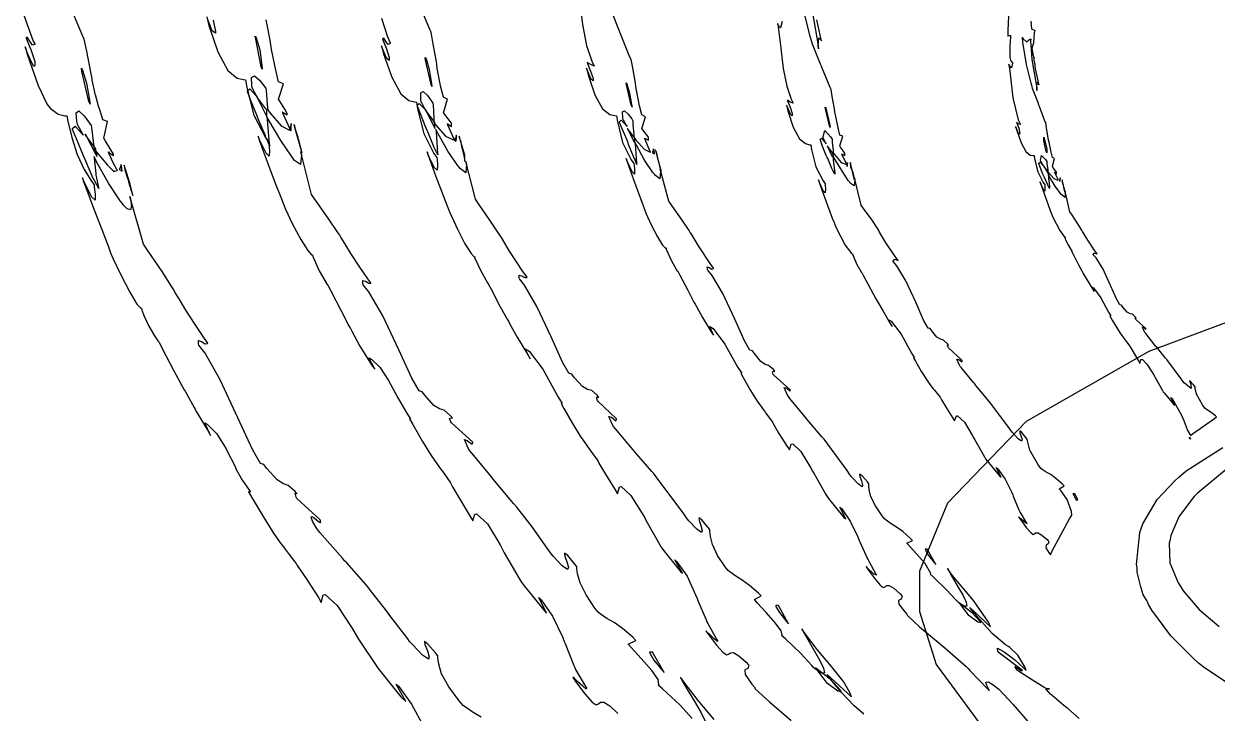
# Model space of a CAD drawing. Extents: x 85 to 270, y 27 to 328.
# Drawn here: x 113.48 to 156.83, y 121.32 to 146.35 of the extents above; entities that cross this region are included whole.
import ezdxf

# ---------------------------------------------------------------- set-up
doc = ezdxf.new("R2010")
doc.units = 0
doc.header["$MEASUREMENT"] = 0

msp = doc.modelspace()

# ---------------------------------------------------------------- linework, layer by layer
at = {"color": 32}
for points in [[(130.091, 121.183), (129.8, 121.351), (129.521, 121.536), (129.433, 121.602), (129.299, 121.765), (128.922, 122.276), (128.656, 122.754), (128.55, 123.106), (128.523, 123.329), (128.517, 123.402), (128.431, 123.512), (128.157, 123.833), (128.029, 123.931), (128.05, 123.811), (128.137, 123.588), (128.207, 123.373), (128.178, 123.283), (127.967, 123.431), (127.608, 123.803), (127.493, 123.931), (127.431, 124.019), (126.778, 124.865), (126.717, 124.954), (126.655, 125.034), (126.038, 125.827), (125.978, 125.906), (125.916, 125.986), (125.209, 126.781), (125.13, 126.86), (125.05, 126.948), (124.23, 127.883), (124.142, 127.988), (124.097, 128.065), (123.971, 128.301), (123.915, 128.446), (123.942, 128.469), (124.024, 128.417), (124.124, 128.332), (124.216, 128.261), (124.267, 128.25), (124.256, 128.32), (124.248, 128.341), (123.402, 129.117), (123.376, 129.161), (123.334, 129.311), (123.392, 129.303), (123.402, 129.293), (123.332, 129.376), (123.085, 129.594), (122.907, 129.651), (122.676, 129.795), (122.311, 130.207), (122.202, 130.351), (122.078, 130.395), (121.783, 130.901), (121.258, 132.045), (120.614, 133.427), (120.064, 134.401), (119.838, 134.691), (119.826, 134.729), (119.823, 134.856), (119.931, 134.819), (120.071, 134.736), (120.154, 134.752), (120.157, 134.761), (120.041, 134.929), (119.701, 135.436), (119.367, 135.957), (119.119, 136.364), (118.97, 136.617), (118.922, 136.701), (118.86, 136.808), (118.506, 137.359), (117.977, 138.139), (117.828, 138.359), (117.335, 140.089), (117.354, 140.002), (117.388, 139.733), (117.351, 139.595), (117.234, 139.642), (117.093, 139.788), (117.052, 139.84), (116.98, 139.929), (116.553, 140.57), (116.107, 141.368), (116.028, 141.534), (116.036, 141.473), (116.09, 140.918), (116.1, 140.865), (116.108, 140.812), (116.195, 140.406), (116.204, 140.37), (116.204, 140.37), (116.054, 140.644), (116.028, 140.688), (116.002, 140.742), (115.737, 141.368), (115.711, 141.428), (115.649, 141.56), (115.389, 142.174), (115.252, 142.522), (115.252, 142.522), (115.248, 142.55), (115.34, 142.642), (115.579, 142.39), (115.641, 142.31), (115.623, 142.346), (115.445, 142.673), (115.429, 142.699), (115.407, 142.803), (115.382, 143.124), (115.477, 143.197), (115.671, 143.012), (115.863, 142.752), (115.923, 142.663), (115.932, 142.592), (116.018, 141.888), (116.028, 141.817), (116.072, 141.756), (116.513, 141.217), (116.557, 141.181), (116.566, 141.173), (116.654, 141.085), (116.663, 141.075), (116.699, 141.041), (116.699, 141.041), (116.699, 141.041), (116.699, 141.041), (116.699, 141.041), (116.733, 141.015), (116.733, 141.005), (116.751, 140.997), (116.866, 141.032), (116.876, 141.041), (116.858, 141.068), (116.73, 141.31), (116.584, 141.64), (116.557, 141.71), (116.584, 141.676), (116.733, 141.57), (116.733, 141.57), (116.733, 141.624), (116.636, 141.782), (116.433, 142.117), (116.381, 142.205), (116.523, 142.805), (116.346, 142.875), (116.346, 142.875), (116.315, 142.999), (116.231, 143.264), (116.204, 143.334), (116.195, 143.37), (116.08, 143.783), (116.064, 143.827), (116.054, 143.871), (115.966, 144.312), (115.958, 144.356), (115.922, 144.543), (115.763, 145.358), (115.675, 145.803), (115.675, 145.803), (115.613, 145.927), (115.094, 147.162)], [(143.993, 121.288), (143.633, 121.598), (143.195, 122.061), (142.788, 122.56), (142.663, 122.731), (143.545, 121.921), (143.491, 122.068), (143.249, 122.476), (142.817, 123.023), (142.299, 123.638), (141.873, 124.196), (141.746, 124.39), (141.762, 124.342), (141.837, 124.202), (142.005, 123.912), (142.205, 123.571), (142.394, 123.235), (142.528, 122.954), (142.563, 122.783), (142.459, 122.774), (142.237, 122.922), (142.169, 122.979), (142.107, 123.059), (141.707, 123.494), (141.146, 124.019), (141.005, 124.142), (141.024, 124.163), (140.994, 124.313), (140.789, 124.597), (140.444, 124.981), (140.122, 125.331), (140.017, 125.448), (140.265, 125.589), (140.163, 125.685), (139.843, 125.961), (139.572, 126.154), (139.346, 126.294), (139.131, 126.45), (139.065, 126.507), (138.961, 126.638), (138.682, 127.051), (138.491, 127.447), (138.42, 127.742), (138.4, 127.927), (138.395, 127.988), (138.326, 128.078), (138.108, 128.338), (138.003, 128.417), (138.015, 128.317), (138.077, 128.134), (138.125, 127.959), (138.096, 127.885), (137.925, 128.005), (137.637, 128.306), (137.547, 128.411), (137.45, 128.561), (136.453, 129.902), (136.349, 130.035), (136.295, 130.096), (135.739, 130.74), (135.679, 130.81), (135.617, 130.882), (134.972, 131.648), (134.902, 131.727), (134.852, 131.815), (134.729, 132.094), (134.822, 132.067), (134.982, 131.94), (135.012, 131.997), (135.008, 132.009), (134.338, 132.644), (134.317, 132.678), (134.288, 132.795), (134.355, 132.795), (134.372, 132.785), (134.314, 132.855), (134.109, 133.037), (133.958, 133.077), (133.768, 133.183), (133.473, 133.515), (133.386, 133.633), (133.28, 133.668), (133.043, 134.074), (132.631, 134.991), (132.12, 136.094), (131.669, 136.867), (131.48, 137.09), (131.47, 137.123), (131.469, 137.231), (131.554, 137.204), (131.673, 137.14), (131.755, 137.148), (131.763, 137.16), (131.612, 137.364), (131.123, 138.104), (130.827, 138.599), (130.774, 138.678), (130.721, 138.757), (130.426, 139.185), (130.007, 139.806), (129.892, 139.983), (129.54, 141.358), (129.559, 141.26), (129.536, 140.948), (129.339, 141.086), (129.293, 141.147), (129.231, 141.217), (128.882, 141.728), (128.517, 142.382), (128.447, 142.522), (128.455, 142.426), (128.507, 141.658), (128.517, 141.604), (128.517, 141.604), (128.402, 141.843), (128.375, 141.887), (128.357, 141.931), (128.155, 142.434), (128.129, 142.486), (128.084, 142.592), (127.886, 143.087), (127.776, 143.368), (127.776, 143.368), (127.773, 143.39), (127.842, 143.466), (128.04, 143.254), (128.094, 143.192), (128.076, 143.22), (127.934, 143.484), (127.918, 143.51), (127.904, 143.594), (127.899, 143.848), (127.982, 143.903), (128.139, 143.753), (128.293, 143.546), (128.341, 143.474), (128.349, 143.414), (128.375, 142.93), (128.375, 142.769), (128.446, 142.673), (128.798, 142.271), (129.089, 142.143), (129.117, 142.169), (129.099, 142.197), (128.887, 142.673), (128.87, 142.735), (128.887, 142.708), (129.01, 142.628), (129.01, 142.628), (129.01, 142.752), (128.772, 143.061), (128.728, 143.122), (128.87, 143.617), (128.728, 143.687), (128.728, 143.687), (128.63, 144.061), (128.498, 144.737), (128.481, 144.885), (128.454, 145.036), (128.335, 145.693), (128.271, 146.05), (128.271, 146.05), (128.227, 146.148), (127.82, 147.144)], [(133.666, 147.221), (133.768, 146.337), (133.918, 145.565), (134.109, 144.994), (134.196, 144.815), (134.196, 144.815), (134.072, 144.873), (133.949, 144.956), (133.949, 144.956), (133.958, 144.921), (134.068, 144.635), (134.162, 144.374), (134.162, 144.286), (134.162, 144.286), (134.078, 144.358), (133.941, 144.684), (133.915, 144.745), (133.977, 144.501), (134.22, 143.782), (134.501, 143.273), (134.763, 143.068), (134.946, 143.022), (135.008, 143.015), (135.042, 142.813), (135.232, 142.047), (135.545, 141.42), (135.643, 141.288), (135.65, 141.231), (135.668, 141.057), (135.661, 140.9), (135.573, 140.98), (135.409, 141.341), (135.36, 141.464), (135.387, 141.385), (135.629, 140.702), (135.96, 139.788), (136.032, 139.594), (136.088, 139.46), (136.271, 139.062), (136.497, 138.616), (136.685, 138.315), (136.787, 138.213), (136.808, 138.219), (136.816, 138.175), (136.992, 137.769), (137.203, 137.399), (137.231, 137.371), (137.309, 137.231), (137.6, 136.68), (137.822, 136.252), (137.866, 136.172), (137.91, 136.094), (138.135, 135.689), (138.447, 135.176), (138.535, 135.044), (138.395, 135.36), (138.517, 135.29), (138.95, 134.727), (139.417, 133.879), (139.56, 133.667), (139.524, 133.667), (139.609, 133.511), (139.879, 133.046), (140.123, 132.658), (140.287, 132.423), (140.377, 132.299), (140.406, 132.256), (140.422, 132.23), (140.652, 131.922), (140.688, 131.869), (140.714, 131.816), (140.909, 131.48), (141.207, 131.005), (141.288, 130.881), (141.358, 131.093), (141.41, 131.102), (141.707, 130.824), (142.054, 130.247), (142.133, 130.105), (142.178, 130.035), (142.609, 129.267), (142.663, 129.187), (142.715, 129.117), (143.272, 128.429), (143.334, 128.375), (143.122, 128.8), (143.192, 128.738), (143.5, 128.293), (143.774, 127.724), (143.827, 127.599), (143.853, 127.539), (144.118, 126.948), (144.146, 126.894), (144.172, 126.842), (144.435, 126.366), (144.463, 126.33), (144.463, 126.33), (144.361, 126.37), (144.118, 126.603), (144.074, 126.647), (144.154, 126.532), (144.403, 126.188), (144.6, 125.957), (144.706, 125.885), (144.766, 125.907), (144.821, 125.955), (144.913, 125.964), (145.084, 125.863), (145.31, 125.662), (145.38, 125.589), (145.386, 125.563), (145.347, 125.465), (145.256, 125.414), (145.27, 125.283), (145.48, 125.006), (145.557, 124.919), (145.583, 124.867), (146.01, 124.456), (146.702, 123.887), (146.862, 123.755), (146.94, 123.694), (147.708, 123.015), (147.778, 122.943), (147.848, 122.873), (148.501, 122.193), (148.555, 122.131), (148.53, 122.181), (148.459, 122.329), (148.426, 122.454), (148.519, 122.455), (148.734, 122.323), (148.802, 122.273), (148.898, 122.195), (149.41, 121.652), (149.957, 121.021)], [(151.821, 121.131), (151.402, 121.489), (151.306, 121.568), (151.262, 121.604), (150.839, 121.965), (150.813, 121.991), (150.777, 122.018), (150.6, 122.202), (150.6, 122.202), (150.636, 122.202), (150.574, 122.238), (150.119, 122.525), (149.648, 122.829), (149.578, 122.873), (149.549, 122.907), (149.476, 123.017), (149.56, 122.965), (149.696, 122.869), (149.754, 122.873), (149.754, 122.873), (148.872, 123.542), (148.856, 123.569), (148.853, 123.678), (149.091, 123.552), (149.476, 123.256), (149.794, 122.973), (149.895, 122.873), (149.841, 123.005), (149.586, 123.434), (149.295, 123.702), (149.225, 123.755), (149.145, 123.808), (148.656, 124.21), (148.008, 124.945), (147.85, 125.166), (148.59, 124.46), (148.528, 124.628), (147.972, 125.414), (147.205, 126.34), (147.038, 126.577), (147.053, 126.536), (147.121, 126.414), (147.267, 126.166), (147.438, 125.878), (147.598, 125.595), (147.709, 125.357), (147.737, 125.213), (147.643, 125.204), (147.449, 125.33), (147.391, 125.377), (147.337, 125.439), (147.002, 125.805), (146.526, 126.26), (146.403, 126.365), (146.427, 126.391), (146.217, 126.758), (145.689, 127.353), (145.557, 127.493), (145.767, 127.599), (145.681, 127.682), (145.409, 127.915), (145.176, 128.081), (144.984, 128.2), (144.802, 128.33), (144.745, 128.375), (144.658, 128.49), (144.417, 128.848), (144.25, 129.183), (144.188, 129.433), (144.18, 129.594), (144.18, 129.646), (144.121, 129.722), (143.932, 129.941), (143.841, 130.004), (143.851, 129.916), (143.906, 129.756), (143.951, 129.606), (143.932, 129.542), (143.79, 129.647), (143.55, 129.909), (143.474, 129.999), (143.386, 130.131), (142.548, 131.269), (142.452, 131.374), (142.408, 131.428), (141.939, 131.984), (141.887, 132.045), (141.833, 132.107), (141.304, 132.751), (141.252, 132.821), (141.209, 132.9), (141.103, 133.148), (141.181, 133.13), (141.311, 133.019), (141.327, 133.059), (141.323, 133.067), (140.722, 133.597), (140.703, 133.623), (140.674, 133.722), (140.736, 133.739), (140.758, 133.739), (140.707, 133.798), (140.532, 133.949), (140.406, 133.99), (140.251, 134.09), (140.017, 134.378), (139.947, 134.479), (139.858, 134.506), (139.657, 134.848), (139.307, 135.626), (138.869, 136.563), (138.485, 137.218), (138.325, 137.407), (138.315, 137.437), (138.307, 137.532), (138.377, 137.509), (138.472, 137.452), (138.533, 137.469), (138.535, 137.477), (138.412, 137.654), (137.993, 138.289), (137.734, 138.712), (137.69, 138.782), (137.645, 138.854), (137.393, 139.229), (137.018, 139.762), (136.914, 139.912), (136.595, 141.075), (136.608, 140.991), (136.581, 140.724), (136.422, 140.848), (136.385, 140.899), (136.331, 140.961), (136.03, 141.403), (135.731, 141.949), (135.679, 142.063), (135.687, 141.985), (135.739, 141.305), (135.749, 141.252), (135.749, 141.252), (135.66, 141.465), (135.643, 141.5), (135.625, 141.536), (135.449, 141.976), (135.431, 142.029), (135.395, 142.127), (135.219, 142.544), (135.114, 142.769), (135.114, 142.769), (135.11, 142.788), (135.175, 142.858), (135.352, 142.682), (135.396, 142.628), (135.378, 142.656), (135.263, 142.858), (135.254, 142.875), (135.241, 142.945), (135.23, 143.158), (135.298, 143.202), (135.432, 143.074), (135.564, 142.9), (135.607, 142.839), (135.607, 142.69), (135.643, 142.353), (135.643, 142.24), (135.704, 142.151), (136.008, 141.804), (136.236, 141.701), (136.242, 141.71), (136.224, 141.738), (136.048, 142.153), (136.032, 142.205), (136.048, 142.187), (136.171, 142.132), (136.172, 142.133), (136.172, 142.24), (135.96, 142.506), (135.926, 142.558), (136.066, 142.981), (135.926, 143.051), (135.926, 143.051), (135.846, 143.378), (135.73, 143.951), (135.713, 144.074), (135.695, 144.198), (135.598, 144.755), (135.537, 145.062), (135.537, 145.062), (135.493, 145.142), (135.148, 145.998), (135.114, 146.086), (135.078, 146.174), (134.725, 147.082)], [(113.48, 146.667), (113.823, 145.725), (113.877, 145.627), (113.873, 145.61), (113.797, 145.576), (113.691, 145.721), (113.597, 145.871), (113.558, 145.846), (113.558, 145.838), (113.576, 145.794), (113.745, 145.384), (113.877, 144.985), (113.877, 144.851), (113.877, 144.839), (113.841, 144.802), (113.753, 144.961), (113.639, 145.233), (113.552, 145.449), (113.524, 145.521), (113.612, 145.222), (113.999, 144.115), (114.317, 143.448), (114.37, 143.368), (114.431, 143.29), (114.731, 143.074), (114.963, 143.015), (115.042, 143.015), (115.081, 142.819), (115.219, 142.229), (115.415, 141.606), (115.67, 141.063), (115.932, 140.645), (116.028, 140.512), (116.035, 140.428), (116.065, 140.174), (116.068, 139.948), (115.944, 140.065), (115.684, 140.583), (115.605, 140.758), (115.639, 140.654), (115.765, 140.315), (116.01, 139.665), (116.309, 138.884), (116.549, 138.253), (116.629, 138.042), (116.717, 137.847), (116.993, 137.262), (117.325, 136.613), (117.589, 136.178), (117.726, 136.025), (117.758, 136.032), (117.766, 135.961), (117.846, 135.745), (118.021, 135.376), (118.223, 135.026), (118.349, 134.841), (118.393, 134.797), (118.497, 134.586), (118.916, 133.773), (119.247, 133.174), (119.309, 133.067), (119.335, 133.015), (119.662, 132.424), (119.698, 132.362), (119.732, 132.301), (120.208, 131.507), (120.261, 131.41), (120.051, 131.869), (120.139, 131.816), (120.49, 131.472), (120.773, 131.022), (120.826, 130.917), (120.852, 130.864), (121.152, 130.281), (121.179, 130.211), (121.196, 130.176), (121.374, 129.858), (121.392, 129.822), (121.418, 129.778), (121.672, 129.407), (121.708, 129.363), (121.638, 129.363), (121.768, 129.136), (122.169, 128.459), (122.528, 127.891), (122.768, 127.549), (122.899, 127.375), (122.943, 127.317), (122.969, 127.283), (123.115, 127.09), (123.312, 126.825), (123.366, 126.753), (123.41, 126.683), (123.731, 126.208), (124.178, 125.519), (124.284, 125.342), (124.354, 125.625), (124.424, 125.634), (124.856, 125.236), (125.395, 124.416), (125.519, 124.214), (125.641, 124.011), (126.355, 122.94), (127.176, 121.921), (127.353, 121.744), (127, 122.378), (127.096, 122.29), (127.56, 121.646), (128.006, 120.826)], [(120.121, 146.615), (120.203, 146.293), (120.525, 145.339), (120.893, 144.661), (121.226, 144.388), (121.455, 144.329), (121.532, 144.322), (121.576, 144.049), (121.835, 143.035), (122.254, 142.232), (122.378, 142.063), (122.385, 141.986), (122.407, 141.755), (122.396, 141.548), (122.279, 141.653), (122.055, 142.118), (121.991, 142.276), (122.017, 142.179), (122.123, 141.87), (122.344, 141.279), (122.615, 140.57), (122.834, 139.998), (122.907, 139.806), (122.983, 139.63), (123.231, 139.103), (123.542, 138.519), (123.8, 138.121), (123.924, 137.972), (123.965, 137.972), (123.974, 137.91), (124.208, 137.381), (124.495, 136.886), (124.531, 136.842), (124.627, 136.657), (125.002, 135.935), (125.288, 135.388), (125.342, 135.29), (125.395, 135.194), (125.689, 134.655), (126.109, 133.977), (126.224, 133.809), (126.012, 134.232), (126.124, 134.17), (126.412, 133.89), (126.73, 133.4), (127.067, 132.769), (127.404, 132.194), (127.529, 132.009), (127.493, 132.009), (127.606, 131.804), (127.958, 131.192), (128.273, 130.678), (128.491, 130.362), (128.616, 130.196), (128.658, 130.139), (128.684, 130.105), (128.975, 129.682), (129.01, 129.61), (129.055, 129.54), (129.319, 129.091), (129.689, 128.465), (129.786, 128.305), (129.858, 128.552), (129.928, 128.561), (130.328, 128.204), (130.783, 127.441), (130.881, 127.247), (130.933, 127.15), (131.514, 126.154), (131.586, 126.048), (131.656, 125.951), (132.388, 125.034), (132.468, 124.954), (132.185, 125.519), (132.274, 125.44), (132.683, 124.845), (133.041, 124.091), (133.103, 123.931), (133.138, 123.853), (133.464, 123.059), (133.49, 122.979), (133.525, 122.908), (133.879, 122.291), (133.915, 122.238), (133.918, 122.232), (133.911, 122.2), (133.785, 122.3), (133.601, 122.466), (133.466, 122.589), (133.42, 122.626), (133.525, 122.475), (133.857, 122.025), (134.122, 121.721), (134.268, 121.628), (134.35, 121.656), (134.425, 121.718), (134.546, 121.724), (134.769, 121.586), (135.059, 121.313)], [(120.354, 146.483), (120.446, 146.076), (120.438, 146.014), (120.438, 146.014), (120.318, 146.104), (120.155, 146.536)], [(126.468, 146.56), (126.688, 145.878), (126.788, 145.661), (126.782, 145.646), (126.719, 145.61), (126.633, 145.719), (126.555, 145.837), (126.508, 145.813), (126.507, 145.803), (126.523, 145.769), (126.655, 145.442), (126.753, 145.132), (126.753, 145.028), (126.753, 145.028), (126.651, 145.107), (126.497, 145.486), (126.471, 145.557), (126.548, 145.27), (126.843, 144.424), (127.172, 143.819), (127.467, 143.572), (127.671, 143.517), (127.742, 143.51), (127.776, 143.273), (128.005, 142.373), (128.375, 141.65), (128.481, 141.5), (128.488, 141.431), (128.505, 141.222), (128.49, 141.037), (128.382, 141.137), (128.185, 141.566), (128.129, 141.71), (128.155, 141.622), (128.441, 140.816), (128.852, 139.744), (128.94, 139.524), (129.009, 139.365), (129.232, 138.894), (129.504, 138.369), (129.725, 138.016), (129.836, 137.893), (129.858, 137.9), (129.866, 137.848), (130.077, 137.381), (130.324, 136.949), (130.351, 136.914), (130.44, 136.747), (130.774, 136.106), (131.039, 135.625), (131.093, 135.537), (131.137, 135.449), (131.4, 134.973), (131.771, 134.356), (131.869, 134.196), (131.692, 134.549), (131.833, 134.47), (132.336, 133.814), (132.873, 132.822), (133.033, 132.574), (132.997, 132.574), (133.099, 132.391), (133.413, 131.844), (133.693, 131.388), (133.879, 131.111), (133.984, 130.966), (134.02, 130.917), (134.046, 130.89), (134.302, 130.52), (134.338, 130.458), (134.372, 130.397), (134.611, 129.996), (134.955, 129.435), (135.044, 129.293), (135.114, 129.54), (135.175, 129.55), (135.533, 129.228), (135.944, 128.571), (136.032, 128.411), (136.076, 128.332), (136.577, 127.441), (136.631, 127.353), (136.692, 127.265), (137.335, 126.472), (137.407, 126.401), (137.124, 126.894), (137.203, 126.824), (137.57, 126.294), (137.882, 125.625), (137.936, 125.483), (137.962, 125.413), (138.261, 124.708), (138.289, 124.637), (138.323, 124.576), (138.642, 124.01), (138.678, 123.965), (138.682, 123.957), (138.679, 123.921), (138.57, 124.01), (138.407, 124.164), (138.292, 124.28), (138.253, 124.318), (138.348, 124.185), (138.646, 123.789), (138.883, 123.521), (139.011, 123.439), (139.083, 123.464), (139.148, 123.519), (139.255, 123.526), (139.458, 123.406), (139.723, 123.169), (139.806, 123.083), (139.814, 123.056), (139.779, 122.949), (139.674, 122.891), (139.686, 122.728), (139.926, 122.381), (140.017, 122.273), (140.051, 122.211), (140.564, 121.731), (141.358, 121.056)], [(141.023, 146.439), (140.965, 146.21), (140.874, 146.324), (140.865, 146.367), (140.899, 146.144), (140.982, 145.47), (141.066, 144.737), (141.191, 144.096), (141.354, 143.623), (141.428, 143.474), (141.428, 143.474), (141.322, 143.515), (141.217, 143.581), (141.217, 143.581), (141.225, 143.554), (141.318, 143.326), (141.394, 143.094), (141.394, 143.015), (141.394, 143.015), (141.326, 143.077), (141.207, 143.352), (141.181, 143.404), (141.232, 143.202), (141.432, 142.603), (141.661, 142.179), (141.87, 142.005), (142.014, 141.964), (142.063, 141.957), (142.089, 141.791), (142.248, 141.161), (142.513, 140.652), (142.592, 140.546), (142.592, 140.498), (142.598, 140.351), (142.587, 140.221), (142.518, 140.29), (142.384, 140.588), (142.346, 140.688), (142.362, 140.627), (142.561, 140.058), (142.849, 139.295), (142.911, 139.135), (142.981, 138.976), (143.31, 138.321), (143.553, 137.998), (143.581, 138.006), (143.589, 137.972), (143.729, 137.641), (143.906, 137.328), (143.933, 137.301), (143.994, 137.186), (144.236, 136.729), (144.427, 136.375), (144.463, 136.313), (144.497, 136.252), (144.691, 135.917), (144.956, 135.476), (145.028, 135.36), (144.885, 135.607), (144.99, 135.555), (145.349, 135.092), (145.723, 134.4), (145.838, 134.232), (145.803, 134.232), (145.874, 134.102), (146.093, 133.718), (146.293, 133.4), (146.432, 133.205), (146.516, 133.102), (146.543, 133.067), (146.561, 133.051), (146.764, 132.795), (146.792, 132.751), (146.818, 132.707), (146.984, 132.425), (147.223, 132.037), (147.285, 131.939), (147.355, 132.115), (147.399, 132.125), (147.646, 131.896), (147.928, 131.419), (147.99, 131.304), (148.025, 131.243), (148.378, 130.626), (148.413, 130.564), (148.457, 130.502), (148.924, 129.937), (148.978, 129.892), (148.802, 130.245), (148.863, 130.193), (149.127, 129.818), (149.357, 129.355), (149.401, 129.257), (149.418, 129.205), (149.63, 128.702), (149.648, 128.658), (149.674, 128.614), (149.903, 128.227), (149.931, 128.199), (149.931, 128.199), (149.85, 128.244), (149.648, 128.421), (149.614, 128.447), (149.68, 128.352), (149.889, 128.069), (150.056, 127.878), (150.147, 127.817), (150.199, 127.834), (150.245, 127.872), (150.322, 127.876), (150.464, 127.792), (150.648, 127.625), (150.706, 127.565), (150.712, 127.546), (150.691, 127.468), (150.622, 127.424), (150.611, 127.327), (150.73, 127.131), (150.777, 127.07), (150.821, 127.194), (151.474, 128.403), (151.554, 128.517), (151.536, 128.641), (151.376, 129.086), (151.147, 129.409), (151.095, 129.469), (151.095, 129.469), (151.271, 129.576), (151.2, 129.647), (150.974, 129.848), (150.781, 129.986), (150.621, 130.077), (150.471, 130.175), (150.424, 130.211), (150.309, 130.361), (150.019, 130.872), (149.939, 131.207), (149.931, 131.269), (149.882, 131.334), (149.731, 131.52), (149.658, 131.577), (149.666, 131.506), (149.709, 131.375), (149.743, 131.251), (149.721, 131.2), (149.6, 131.29), (149.394, 131.51), (149.331, 131.586), (149.26, 131.692), (148.562, 132.626), (148.483, 132.715), (148.448, 132.759), (148.06, 133.227), (148.026, 133.28), (147.982, 133.333), (147.541, 133.863), (147.497, 133.915), (147.461, 133.98), (147.373, 134.181), (147.439, 134.166), (147.551, 134.079), (147.57, 134.118), (147.567, 134.126), (147.072, 134.585), (147.06, 134.611), (147.032, 134.691), (147.061, 134.691), (147.072, 134.691), (147.031, 134.74), (146.882, 134.87), (146.776, 134.899), (146.651, 134.975), (146.459, 135.209), (146.403, 135.29), (146.331, 135.308), (146.167, 135.592), (145.878, 136.242), (145.514, 137.027), (145.196, 137.57), (145.062, 137.724), (145.058, 137.74), (145.123, 137.809), (145.238, 137.76), (145.238, 137.76), (145.132, 137.902), (144.779, 138.427), (144.567, 138.792), (144.533, 138.854), (144.497, 138.916), (144.294, 139.221), (143.986, 139.648), (143.897, 139.77), (143.651, 140.758), (143.663, 140.692), (143.641, 140.477), (143.503, 140.575), (143.474, 140.618), (143.43, 140.672), (142.919, 141.473), (142.875, 141.57), (142.875, 141.403), (142.936, 140.943), (142.945, 140.899), (142.945, 140.899), (142.857, 141.049), (142.839, 141.075), (142.829, 141.103), (142.681, 141.465), (142.663, 141.5), (142.627, 141.58), (142.486, 141.937), (142.416, 142.133), (142.416, 142.133), (142.412, 142.15), (142.456, 142.209), (142.592, 142.047), (142.628, 141.993), (142.619, 142.011), (142.53, 142.187), (142.522, 142.205), (142.513, 142.27), (142.574, 142.478), (142.785, 142.25), (142.839, 142.169), (142.839, 142.047), (142.875, 141.77), (142.875, 141.676), (142.927, 141.606), (143.174, 141.319), (143.36, 141.242), (143.368, 141.252), (143.359, 141.27), (143.21, 141.596), (143.192, 141.64), (143.21, 141.624), (143.298, 141.57), (143.298, 141.57), (143.298, 141.658), (143.148, 141.879), (143.122, 141.923), (143.228, 142.276), (143.122, 142.31), (143.122, 142.31), (143.06, 142.576), (142.962, 143.053), (142.945, 143.158), (142.927, 143.264), (142.847, 143.722), (142.805, 143.969), (142.805, 143.969), (142.769, 144.04), (142.486, 144.745), (142.452, 144.815), (142.425, 144.887), (142.125, 145.619), (142.099, 145.697), (142.055, 145.857), (141.825, 146.761)], [(142.125, 146.757), (142.336, 145.574), (142.346, 145.451), (142.332, 145.547), (142.358, 145.843), (142.444, 145.765), (142.452, 145.733), (142.452, 145.733), (142.39, 146.003), (142.292, 146.501)], [(149.251, 146.649), (149.225, 146.096), (149.225, 145.91), (149.235, 145.926), (149.326, 145.936), (149.304, 145.663), (149.295, 145.591), (149.295, 145.486), (149.295, 145.248), (149.295, 145.168), (149.295, 145.133), (149.321, 145.037), (149.331, 145.028), (149.331, 145.01), (149.383, 144.956), (149.401, 144.956), (149.392, 144.93), (149.356, 144.763), (149.272, 144.851), (149.261, 144.885), (149.295, 144.639), (149.406, 143.673), (149.604, 142.867), (149.684, 142.699), (149.684, 142.699), (149.599, 142.722), (149.542, 142.769), (149.542, 142.769), (149.55, 142.752), (149.622, 142.572), (149.656, 142.373), (149.648, 142.346), (149.648, 142.346), (149.604, 142.394), (149.524, 142.594), (149.508, 142.628), (149.549, 142.478), (149.706, 142.032), (149.881, 141.716), (150.037, 141.592), (150.142, 141.57), (150.177, 141.57), (150.194, 141.447), (150.318, 140.975), (150.512, 140.591), (150.566, 140.512), (150.566, 140.477), (150.573, 140.37), (150.57, 140.273), (150.52, 140.324), (150.42, 140.545), (150.39, 140.618), (150.406, 140.574), (150.56, 140.155), (150.768, 139.577), (150.813, 139.453), (150.865, 139.339), (151.112, 138.846), (151.291, 138.599), (151.306, 138.606), (151.306, 138.537), (151.416, 138.329), (151.544, 138.095), (151.554, 138.077), (151.598, 137.988), (151.773, 137.654), (151.914, 137.39), (151.941, 137.337), (151.967, 137.293), (152.31, 136.711), (152.364, 136.631), (152.26, 136.808), (152.338, 136.763), (152.599, 136.411), (152.877, 135.882), (152.965, 135.749), (152.929, 135.749), (153.017, 135.591), (153.304, 135.123), (153.466, 134.903), (153.494, 134.867), (153.502, 134.851), (153.653, 134.656), (153.671, 134.621), (153.687, 134.586), (153.979, 134.092), (154.023, 134.02), (154.058, 134.162), (154.113, 134.162), (154.278, 133.995), (154.499, 133.651), (154.553, 133.562), (154.579, 133.518), (154.842, 133.041), (154.869, 132.997), (154.904, 132.953), (155.248, 132.54), (155.292, 132.504), (155.152, 132.785), (155.196, 132.751), (155.547, 132.125), (155.575, 132.045), (155.592, 132.011), (155.742, 131.622), (155.751, 131.586), (155.76, 131.57), (155.848, 131.428), (155.858, 131.41), (155.928, 131.472), (156.73, 132.027), (156.81, 132.079), (156.766, 132.123), (156.61, 132.239), (156.438, 132.355), (156.387, 132.398), (156.387, 132.398), (156.299, 132.514), (156.078, 132.906), (156.034, 133.108), (156.034, 133.174), (155.987, 133.236), (155.827, 133.406), (155.87, 133.254), (155.879, 133.116), (155.642, 133.312), (155.575, 133.386), (155.521, 133.466), (155, 134.171), (154.94, 134.232), (154.912, 134.268), (154.621, 134.621), (154.587, 134.655), (154.559, 134.691), (154.234, 135.106), (154.2, 135.15), (154.175, 135.195), (154.114, 135.34), (154.162, 135.326), (154.238, 135.259), (154.237, 135.285), (154.234, 135.29), (153.881, 135.607), (153.87, 135.624), (153.854, 135.683), (153.881, 135.679), (153.881, 135.679), (153.852, 135.716), (153.749, 135.81), (153.669, 135.829), (153.563, 135.887), (153.399, 136.072), (153.352, 136.136), (153.299, 136.154), (153.177, 136.369), (152.96, 136.856), (152.683, 137.443), (152.433, 137.855), (152.33, 137.972), (152.326, 137.982), (152.36, 138.03), (152.467, 138.001), (152.47, 138.006), (152.39, 138.113), (152.126, 138.505), (151.967, 138.774), (151.941, 138.818), (151.914, 138.862), (151.765, 139.092), (151.544, 139.427), (151.482, 139.524), (151.306, 140.265), (151.311, 140.214), (151.302, 140.053), (151.194, 140.129), (151.165, 140.159), (151.138, 140.195), (150.949, 140.459), (150.741, 140.794), (150.706, 140.865), (150.706, 140.742), (150.742, 140.463), (150.742, 140.37), (150.742, 140.37), (150.68, 140.495), (150.672, 140.512), (150.662, 140.53), (150.547, 140.802), (150.53, 140.829), (150.502, 140.891), (150.402, 141.151), (150.354, 141.288), (150.354, 141.288), (150.354, 141.298), (150.402, 141.327), (150.502, 141.217), (150.53, 141.181), (150.52, 141.199), (150.432, 141.341), (150.424, 141.358), (150.414, 141.407), (150.45, 141.57), (150.6, 141.412), (150.636, 141.358), (150.636, 141.27), (150.672, 141.071), (150.672, 141.005), (150.706, 140.953), (150.891, 140.742), (151.044, 140.674), (151.059, 140.688), (151.05, 140.706), (150.935, 140.944), (150.919, 140.971), (150.927, 140.953), (150.989, 140.899), (150.989, 140.899), (150.989, 140.971), (150.865, 141.147), (150.848, 141.181), (150.919, 141.464), (150.848, 141.5), (150.848, 141.5), (150.803, 141.698), (150.723, 142.055), (150.706, 142.133), (150.688, 142.214), (150.627, 142.572), (150.6, 142.769), (150.6, 142.769), (150.574, 142.823), (150.37, 143.352), (150.354, 143.404), (150.336, 143.458), (150.124, 144.013), (150.107, 144.074), (150.071, 144.198), (149.903, 144.882), (149.771, 145.689), (149.754, 145.874), (149.768, 145.827), (149.899, 145.707), (150.027, 145.803), (150.071, 145.803), (150.053, 145.751), (150.097, 145.072), (150.107, 144.992), (150.124, 144.913), (150.274, 144.031), (150.283, 143.933), (150.276, 144.006), (150.291, 144.225), (150.345, 144.169), (150.354, 144.146), (150.354, 144.146), (150.309, 144.348), (150.23, 144.727), (150.213, 144.815), (150.213, 144.877), (150.177, 145.016), (150.177, 145.062), (150.177, 145.116), (150.143, 145.235), (150.143, 145.274), (150.133, 145.31), (150.107, 145.485), (150.107, 145.485), (150.107, 145.485), (150.173, 145.671), (150.195, 146.042), (150.213, 146.12), (150.203, 146.112), (150.107, 146.145), (150.107, 146.156), (150.097, 146.174), (150.071, 146.451)], [(137.758, 121.127), (137.309, 121.626), (136.683, 122.211), (136.525, 122.344), (136.55, 122.368), (136.522, 122.546), (136.295, 122.873), (135.909, 123.307), (135.548, 123.696), (135.431, 123.825), (135.713, 123.965), (135.596, 124.077), (135.23, 124.394), (134.92, 124.611), (134.662, 124.761), (134.415, 124.929), (134.338, 124.99), (134.224, 125.141), (133.908, 125.616), (133.685, 126.057), (133.593, 126.378), (133.568, 126.581), (133.562, 126.647), (133.484, 126.749), (133.239, 127.043), (133.12, 127.131), (133.132, 127.021), (133.204, 126.815), (133.26, 126.62), (133.229, 126.538), (133.036, 126.678), (132.711, 127.022), (132.608, 127.14), (132.494, 127.317), (131.951, 128.094), (131.392, 128.8), (131.269, 128.94), (131.207, 129.012), (130.588, 129.744), (130.528, 129.822), (130.466, 129.902), (129.76, 130.756), (129.682, 130.845), (129.625, 130.944), (129.483, 131.257), (129.588, 131.229), (129.764, 131.089), (129.792, 131.151), (129.786, 131.163), (129.01, 131.869), (128.986, 131.906), (128.948, 132.037), (129.021, 132.045), (129.046, 132.045), (128.98, 132.123), (128.746, 132.328), (128.578, 132.376), (128.37, 132.497), (128.047, 132.866), (127.952, 132.997), (127.836, 133.033), (127.57, 133.485), (127.101, 134.515), (126.519, 135.756), (126.012, 136.624), (125.801, 136.878), (125.79, 136.915), (125.794, 137.033), (125.888, 137.006), (126.008, 136.933), (126.08, 136.941), (126.082, 136.948), (125.973, 137.097), (125.658, 137.552), (125.359, 138.012), (125.14, 138.373), (125, 138.603), (124.954, 138.678), (124.891, 138.775), (124.561, 139.259), (124.072, 139.956), (123.931, 140.159), (123.542, 141.71), (123.562, 141.599), (123.533, 141.245), (123.312, 141.398), (123.26, 141.464), (123.198, 141.544), (122.811, 142.117), (122.386, 142.832), (122.308, 142.981), (122.316, 142.876), (122.396, 141.985), (122.414, 141.923), (122.414, 141.923), (122.29, 142.187), (122.273, 142.24), (122.255, 142.284), (122.017, 142.849), (121.991, 142.911), (121.937, 143.035), (121.716, 143.59), (121.602, 143.897), (121.602, 143.897), (121.599, 143.918), (121.686, 143.991), (121.901, 143.758), (121.955, 143.687), (121.937, 143.722), (121.787, 144.013), (121.779, 144.04), (121.761, 144.131), (121.751, 144.411), (121.853, 144.472), (122.042, 144.308), (122.218, 144.082), (122.273, 144.004), (122.282, 143.933), (122.334, 143.29), (122.344, 143.228), (122.432, 143.113), (122.827, 142.65), (123.129, 142.498), (123.155, 142.522), (123.137, 142.55), (122.899, 143.087), (122.873, 143.158), (122.899, 143.131), (123.049, 143.051), (123.049, 143.051), (123.049, 143.103), (122.955, 143.255), (122.775, 143.546), (122.731, 143.617), (122.907, 144.18), (122.731, 144.25), (122.731, 144.25), (122.629, 144.671), (122.476, 145.425), (122.45, 145.591), (122.422, 145.759), (122.286, 146.497)], [(138.558, 121.087), (137.979, 121.779), (137.487, 122.408), (137.337, 122.626), (137.357, 122.572), (137.447, 122.417), (137.641, 122.091), (137.87, 121.708), (138.085, 121.331), (138.238, 121.014)]]:
    msp.add_lwpolyline(points, dxfattribs=at)
for points in [[(121.885, 145.91), (121.919, 145.848), (122.047, 145.415), (122.122, 144.841), (122.131, 144.709), (122.104, 144.797), (121.901, 145.795), (121.885, 145.91)], [(128.058, 145.132), (128.093, 145.08), (128.207, 144.697), (128.287, 144.19), (128.305, 144.074), (128.277, 144.154), (128.066, 145.036), (128.058, 145.132)], [(115.571, 144.745), (115.615, 144.675), (115.755, 144.198), (115.86, 143.582), (115.888, 143.44), (115.843, 143.538), (115.587, 144.622), (115.571, 144.745)], [(135.36, 144.216), (135.387, 144.172), (135.479, 143.841), (135.555, 143.422), (135.573, 143.334), (135.545, 143.396), (135.377, 144.137), (135.36, 144.216)], [(122.308, 142.981), (122.308, 143.043), (122.308, 143.182), (122.308, 143.228), (122.272, 143.272), (121.981, 143.652), (121.955, 143.687), (121.981, 143.634), (122.272, 143.053), (122.308, 142.981)], [(128.411, 142.558), (128.411, 142.612), (128.411, 142.73), (128.411, 142.769), (128.384, 142.805), (128.12, 143.158), (128.094, 143.192), (128.12, 143.14), (128.384, 142.612), (128.411, 142.558)], [(142.769, 142.592), (142.751, 142.646), (142.601, 143.264), (142.592, 143.334), (142.619, 143.29), (142.759, 142.673), (142.769, 142.592)], [(123.19, 142.735), (123.19, 142.682), (123.128, 142.54), (123.119, 142.522), (123.128, 142.514), (123.19, 142.486), (123.19, 142.486), (123.19, 142.486), (123.19, 142.514), (123.19, 142.522), (123.19, 142.522), (123.19, 142.522), (123.19, 142.522), (123.19, 142.558), (123.19, 142.602), (123.19, 142.701), (123.19, 142.735)], [(123.296, 142.699), (123.296, 142.699), (123.322, 142.576), (123.332, 142.558), (123.34, 142.532), (123.427, 142.241), (123.436, 142.205), (123.454, 142.143), (123.534, 141.848), (123.578, 141.676), (123.578, 141.676), (123.56, 141.738), (123.322, 142.594), (123.296, 142.699)], [(116.134, 141.534), (116.134, 141.606), (116.1, 141.764), (116.1, 141.817), (116.064, 141.861), (115.737, 142.302), (115.711, 142.346), (115.746, 142.285), (116.098, 141.606), (116.134, 141.534)], [(129.187, 142.31), (129.187, 142.266), (129.125, 142.143), (129.117, 142.133), (129.125, 142.125), (129.187, 142.099), (129.187, 142.099), (129.187, 142.099), (129.187, 142.125), (129.187, 142.133), (129.187, 142.133), (129.187, 142.133), (129.187, 142.133), (129.187, 142.133), (129.187, 142.161), (129.187, 142.169), (129.195, 142.179), (129.195, 142.294), (129.187, 142.31)], [(129.293, 142.276), (129.293, 142.276), (129.319, 142.161), (129.329, 142.133), (129.337, 142.117), (129.389, 141.844), (129.399, 141.817), (129.416, 141.764), (129.478, 141.508), (129.505, 141.358), (129.505, 141.358), (129.505, 141.588), (129.319, 142.187), (129.293, 142.276)], [(135.679, 142.029), (135.679, 142.073), (135.679, 142.172), (135.679, 142.205), (135.651, 142.241), (135.423, 142.532), (135.396, 142.558), (135.423, 142.514), (135.651, 142.073), (135.679, 142.029)], [(150.636, 141.676), (150.618, 141.72), (150.53, 142.11), (150.53, 142.24), (150.547, 142.205), (150.636, 141.809), (150.636, 141.676)], [(136.349, 141.817), (136.349, 141.782), (136.313, 141.704), (136.313, 141.676), (136.321, 141.668), (136.385, 141.64), (136.385, 141.64), (136.385, 141.64), (136.385, 141.668), (136.385, 141.676), (136.385, 141.676), (136.385, 141.676), (136.385, 141.676), (136.385, 141.676), (136.385, 141.702), (136.385, 141.71), (136.375, 141.71), (136.349, 141.791), (136.349, 141.817)], [(136.419, 141.781), (136.419, 141.781), (136.445, 141.694), (136.455, 141.676), (136.463, 141.658), (136.515, 141.421), (136.525, 141.394), (136.533, 141.341), (136.591, 141.121), (136.631, 141.005), (136.631, 141.005), (136.621, 141.059), (136.445, 141.702), (136.419, 141.781)], [(142.875, 141.5), (142.875, 141.536), (142.875, 141.614), (142.875, 141.64), (142.857, 141.668), (142.681, 141.906), (142.663, 141.923), (142.671, 141.897), (142.847, 141.536), (142.875, 141.5)], [(143.404, 141.181), (143.404, 141.181), (143.404, 141.181), (143.404, 141.181), (143.404, 141.181), (143.404, 141.217), (143.404, 141.217), (143.404, 141.245), (143.404, 141.304), (143.404, 141.323), (143.404, 141.297), (143.368, 141.217), (143.368, 141.217), (143.368, 141.209), (143.404, 141.181), (143.404, 141.181)], [(143.51, 141.217), (143.51, 141.165), (143.571, 141.023), (143.581, 141.005), (143.589, 140.961), (143.651, 140.688), (143.651, 140.688), (143.641, 140.724), (143.518, 141.253), (143.51, 141.323), (143.51, 141.323), (143.5, 141.235), (143.51, 141.217)], [(117.016, 141.252), (117.016, 141.225), (116.982, 141.147), (116.982, 141.147), (116.982, 141.129), (116.946, 141.075), (116.946, 141.075), (116.962, 141.053), (117.046, 141.006), (117.03, 141.192), (117.016, 141.252)], [(117.122, 141.217), (117.122, 141.217), (117.153, 141.059), (117.245, 140.75), (117.263, 140.688), (117.281, 140.618), (117.377, 140.301), (117.439, 140.123), (117.439, 140.123), (117.429, 140.177), (117.333, 140.578), (117.166, 141.103), (117.122, 141.217)], [(150.706, 140.865), (150.706, 140.892), (150.706, 140.951), (150.706, 140.971), (150.688, 140.988), (150.547, 141.165), (150.53, 141.181), (150.547, 141.165), (150.697, 140.892), (150.706, 140.865)], [(151.129, 140.652), (151.129, 140.68), (151.129, 140.739), (151.129, 140.758), (151.129, 140.732), (151.103, 140.662), (151.095, 140.652), (151.095, 140.652), (151.129, 140.652), (151.129, 140.652), (151.129, 140.652), (151.129, 140.652), (151.129, 140.652)], [(151.201, 140.652), (151.201, 140.608), (151.235, 140.509), (151.235, 140.476), (151.244, 140.45), (151.306, 140.229), (151.306, 140.229), (151.296, 140.257), (151.209, 140.644), (151.201, 140.688), (151.201, 140.688), (151.197, 140.659), (151.201, 140.652)], [(155.822, 131.34), (155.83, 131.331), (155.858, 131.286), (155.858, 131.269), (155.862, 131.273), (155.83, 131.331), (155.822, 131.34)], [(151.658, 129.293), (151.588, 129.293), (151.597, 129.276), (151.712, 129.074), (151.73, 129.046), (151.765, 129.081), (151.658, 129.293)], [(146.297, 127.283), (146.226, 127.283), (146.235, 127.248), (146.341, 127.054), (146.553, 126.789), (146.615, 126.717), (146.297, 127.283)], [(147.461, 125.342), (147.513, 125.298), (147.902, 124.985), (148.219, 124.655), (148.237, 124.601), (148.139, 124.628), (147.81, 124.867), (147.531, 125.246), (147.461, 125.342)], [(140.899, 125.236), (140.794, 125.236), (140.802, 125.202), (140.929, 124.981), (141.181, 124.655), (141.252, 124.567), (140.899, 125.236)], [(136.313, 123.542), (136.208, 123.542), (136.216, 123.498), (136.365, 123.252), (136.657, 122.9), (136.737, 122.803), (136.313, 123.542)], [(142.24, 122.979), (142.31, 122.926), (142.765, 122.564), (143.13, 122.167), (143.158, 122.097), (143.051, 122.123), (142.671, 122.406), (142.328, 122.864), (142.24, 122.979)], [(150.742, 122.202), (150.636, 122.202), (150.657, 122.192), (150.742, 122.202), (150.742, 122.202)]]:
    msp.add_lwpolyline(points, close=True, dxfattribs=at)
at = {"color": 7}
for points in [[(158.652, 136.062), (154.348, 134.455), (149.895, 131.917), (147.028, 128.95), (146.014, 126.482), (146.014, 125.659), (146.014, 125.016), (146.626, 123.085), (148.384, 120.688), (151.167, 118.518), (154.85, 116.629), (159.315, 115.07)], [(158.291, 121.682), (156.317, 123.005), (156.14, 123.155), (155.964, 123.305), (155.146, 124.135), (154.455, 125.069), (154.34, 125.272), (154.27, 125.413), (154.164, 125.589), (154.146, 125.625), (154.066, 125.871), (154.058, 125.906), (154.04, 125.96), (153.917, 126.449), (153.917, 126.611), (153.899, 126.727), (154.022, 127.883), (154.058, 127.988), (154.128, 128.2), (154.653, 129.086), (155.302, 129.778), (155.435, 129.892), (155.707, 130.123), (157.029, 130.97)], [(157.223, 130.237), (156.103, 129.303), (155.998, 129.187), (155.892, 129.073), (155.437, 128.451), (155.142, 127.777), (155.116, 127.635), (155.08, 127.495), (155.112, 126.785), (155.407, 126.056), (155.505, 125.906), (155.593, 125.765), (156.174, 125.091), (156.897, 124.47)]]:
    msp.add_lwpolyline(points, dxfattribs=at)

doc.saveas('drawing.dxf')
